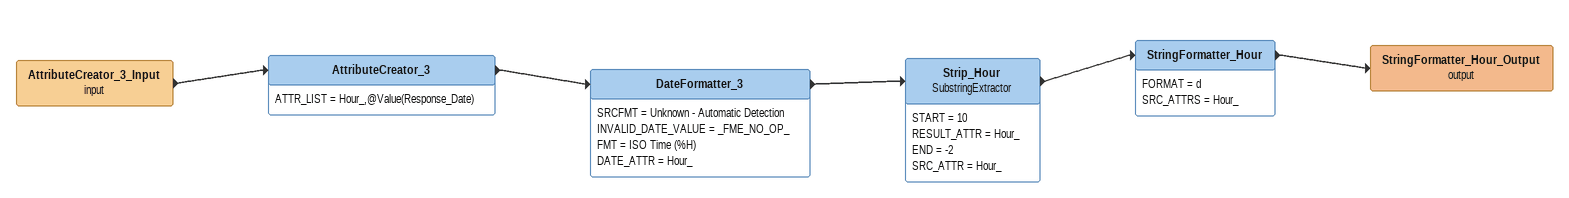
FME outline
AttributeCreator_3_Input (input)
    -> AttributeCreator_3
AttributeCreator_3
    ATTR_LIST = Hour_,@Value(Response_Date)
    -> DateFormatter_3
DateFormatter_3
    SRCFMT = Unknown - Automatic Detection
    INVALID_DATE_VALUE = _FME_NO_OP_
    FMT = ISO Time (%H)
    DATE_ATTR = Hour_
    -> Strip_Hour
Strip_Hour: SubstringExtractor
    START = 10
    RESULT_ATTR = Hour_
    END = -2
    SRC_ATTR = Hour_
    -> StringFormatter_Hour
StringFormatter_Hour
    FORMAT = d
    SRC_ATTRS = Hour_
    -> StringFormatter_Hour_Output (output)
StringFormatter_Hour_Output (output)
